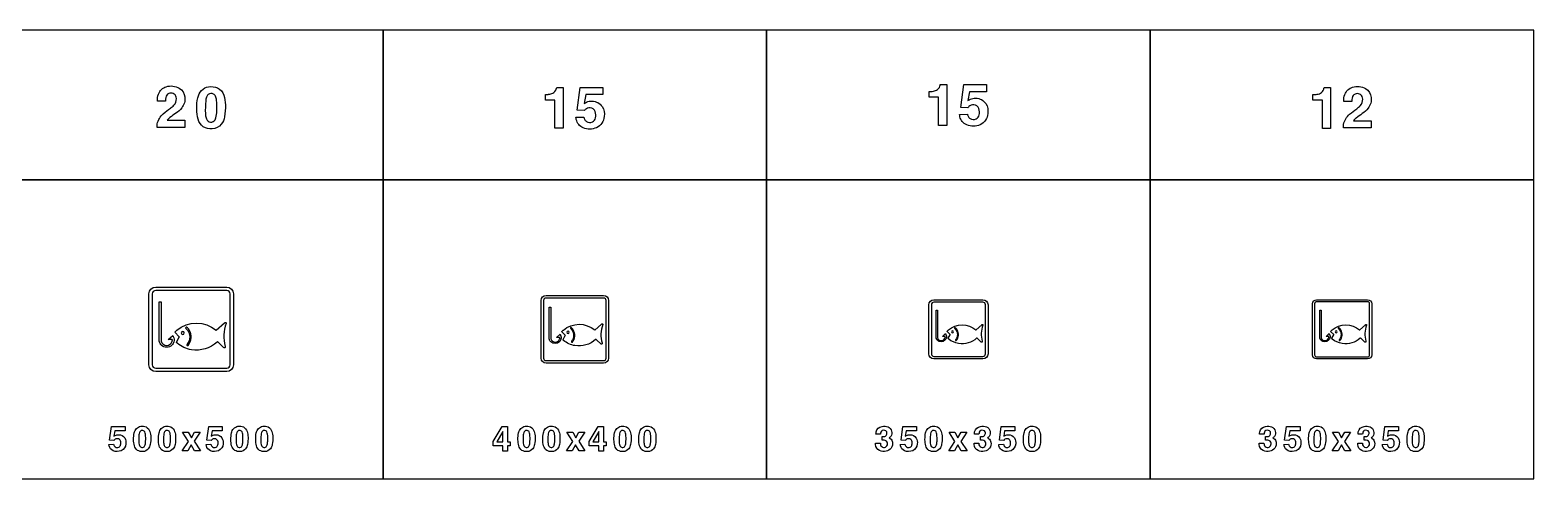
# Model space of a CAD drawing. Extents: x 0 to 18160, y 0 to 2655.
# Drawn here: x 9262 to 18160, y 0 to 2655 of the extents above; entities that cross this region are included whole.
import ezdxf

# ---------------------------------------------------------------- set-up
doc = ezdxf.new("R2010")
doc.units = 0
doc.header["$MEASUREMENT"] = 0

msp = doc.modelspace()

# ---------------------------------------------------------------- linework, layer by layer
for points in [[(9080, 1770), (11350, 1770), (11350, 2655), (9080, 2655)], [(11350, 1770), (13620, 1770), (13620, 2655), (11350, 2655)], [(13620, 1770), (15890, 1770), (15890, 2655), (13620, 2655)], [(15890, 1770), (18160, 1770), (18160, 2655), (15890, 2655)], [(9080, 0), (11350, 0), (11350, 1770), (9080, 1770)], [(11350, 0), (13620, 0), (13620, 1770), (11350, 1770)], [(13620, 0), (15890, 0), (15890, 1770), (13620, 1770)], [(15890, 0), (18160, 0), (18160, 1770), (15890, 1770)], [(10198.2, 221.797), (10163.1, 276.346), (10197.9, 276.346), (10216.2, 242.294), (10234.9, 276.346), (10269, 276.346), (10233.5, 222.318), (10270, 166.299), (10235.4, 166.299), (10215.6, 202.389), (10195.2, 166.299), (10161, 166.299)], [(12001, 222.096), (12055.2, 309.963), (12087.1, 309.963), (12087.1, 219.229), (12103.3, 219.229), (12103.3, 196.409), (12087.1, 196.409), (12087.1, 165.058), (12058.6, 165.058), (12058.6, 196.409), (12001, 196.409)], [(12058.6, 280.769), (12022.6, 219.229), (12058.6, 219.229)], [(12472.5, 221.797), (12437.4, 276.346), (12472.2, 276.347), (12490.5, 242.294), (12509.2, 276.347), (12543.3, 276.347), (12507.8, 222.318), (12544.3, 166.299), (12509.7, 166.299), (12489.9, 202.389), (12469.5, 166.299), (12435.3, 166.299)], [(12569, 222.114), (12623.3, 309.981), (12655.1, 309.981), (12655.1, 219.246), (12671.3, 219.246), (12671.3, 196.427), (12655.1, 196.427), (12655.1, 165.076), (12626.6, 165.076), (12626.6, 196.427), (12569, 196.427)], [(12626.6, 280.787), (12590.6, 219.246), (12626.6, 219.246)], [(14734.2, 221.783), (14699.1, 276.333), (14733.9, 276.333), (14752.1, 242.281), (14770.8, 276.333), (14805, 276.333), (14769.4, 222.304), (14806, 166.285), (14771.4, 166.285), (14751.6, 202.375), (14731.2, 166.285), (14697, 166.285)], [(17004.2, 221.783), (16969.1, 276.333), (17003.9, 276.333), (17022.1, 242.281), (17040.8, 276.333), (17075, 276.333), (17039.4, 222.304), (17076, 166.285), (17041.4, 166.285), (17021.6, 202.375), (17001.2, 166.285), (16967, 166.285)]]:
    msp.add_lwpolyline(points, close=True)
for points in [[(10012.9, 2078.85, -0.0640343), (10014.2, 2099.78, -0.161687), (10050, 2160.33, -0.0283718), (10091.8, 2192.71, 0.0545111), (10112.7, 2210.64, 0.192461), (10127.7, 2250.18, 0.234238), (10114.1, 2276.56, 0.196223), (10088.8, 2281.34, 0.252425), (10066.8, 2264.16, 0.0856617), (10062.7, 2247.14, 0.0202329), (10062, 2235.45), (10015.3, 2235.45, -0.0983795), (10021.4, 2276.76, -0.245047), (10067.6, 2319.89, -0.207102), (10144.5, 2311.55, -0.233443), (10177, 2259.22, -0.20961), (10158.8, 2195.04, -0.0785124), (10124.9, 2163.57, 0.0107372), (10089.1, 2137.78, 0.0665092), (10073.2, 2121.74), (10177.7, 2121.74), (10177.7, 2078.85)], [(10247.9, 2191.49, -0.0563084), (10253.9, 2254.33, -0.130301), (10276.1, 2298.12, -0.174843), (10317.9, 2319.53, -0.147552), (10371, 2312.9, -0.192146), (10407.8, 2269.73, -0.0833996), (10417.1, 2212.7, -0.0545507), (10412.1, 2141.92, -0.116773), (10393, 2097.85, -0.221099), (10338.1, 2070.16, -0.162564), (10286.7, 2082.68, -0.174743), (10255.4, 2128.1, -0.0640867), (10247.9, 2186.79)], [(12310.9, 2274.45), (12324.1, 2274.45, 0.0261527), (12330.1, 2275.12, 0.0824327), (12354.9, 2282.34, 0.211118), (12374.9, 2306.08, 0.0230957), (12377.6, 2315.99), (12415.7, 2315.99), (12415.7, 2074.01), (12367.1, 2074.01), (12367.1, 2241.03), (12310.9, 2241.03)], [(12491, 2139), (12538, 2140.78, 0.0452719), (12544.4, 2124.55, 0.0567733), (12549.1, 2117.67, 0.070207), (12553.5, 2114.2, 0.264984), (12589.6, 2112.3, 0.20748), (12607, 2135.41, 0.147389), (12605.8, 2173.44, 0.308532), (12576.4, 2194.85, 0.215743), (12546.7, 2184.62, 0.028781), (12541.3, 2178.38), (12498.7, 2180.39), (12516.5, 2315.07), (12650.5, 2315.07), (12650.5, 2273.2), (12550.1, 2273.2), (12541.1, 2221.19, -0.0211252), (12554.1, 2228.73, -0.121371), (12587.4, 2234.58, -0.244671), (12647.2, 2202.63, -0.173069), (12658.8, 2143.5, -0.256779), (12613.6, 2077.51, -0.199585), (12534, 2076.44, -0.245625), (12493.7, 2125.34, -0.0170062)], [(14580.9, 2291.94), (14594, 2291.94, 0.0261527), (14600.1, 2292.61, 0.0824327), (14624.9, 2299.84, 0.211118), (14644.9, 2323.58, 0.0230957), (14647.6, 2333.49), (14685.7, 2333.49), (14685.7, 2091.51), (14637.1, 2091.51), (14637.1, 2258.53), (14580.9, 2258.53)], [(14761, 2156.5), (14808, 2158.28, 0.0452719), (14814.4, 2142.04, 0.0567733), (14819.1, 2135.17, 0.070207), (14823.5, 2131.7, 0.264984), (14859.6, 2129.8, 0.20748), (14877, 2152.9, 0.147389), (14875.8, 2190.94, 0.308532), (14846.4, 2212.34, 0.215743), (14816.7, 2202.11, 0.028781), (14811.3, 2195.87), (14768.7, 2197.89), (14786.5, 2332.56), (14920.5, 2332.56), (14920.5, 2290.7), (14820.1, 2290.7), (14811.1, 2238.69, -0.0211252), (14824, 2246.23, -0.121371), (14857.4, 2252.08, -0.244671), (14917.2, 2220.12, -0.173069), (14928.7, 2161, -0.256779), (14883.6, 2095.01, -0.199585), (14804, 2093.94, -0.245625), (14763.7, 2142.83, -0.0170062)], [(16852.4, 2273.43), (16865.5, 2273.43, 0.0261527), (16871.5, 2274.1, 0.0824327), (16896.4, 2281.32, 0.211118), (16916.4, 2305.06, 0.0230957), (16919, 2314.97), (16957.1, 2314.97), (16957.1, 2072.99), (16908.5, 2072.99), (16908.5, 2240.01), (16852.4, 2240.01)], [(17032.5, 2075.98, -0.0640343), (17033.8, 2096.92, -0.161687), (17069.6, 2157.46, -0.0283718), (17111.4, 2189.85, 0.0545111), (17132.3, 2207.78, 0.192461), (17147.3, 2247.31, 0.234238), (17133.7, 2273.69, 0.196223), (17108.4, 2278.47, 0.252425), (17086.4, 2261.29, 0.0856617), (17082.3, 2244.27, 0.0202329), (17081.6, 2232.58), (17034.9, 2232.58, -0.0983795), (17041, 2273.89, -0.245047), (17087.1, 2317.02, -0.207102), (17164.1, 2308.69, -0.233443), (17196.6, 2256.36, -0.20961), (17178.4, 2192.18, -0.0785124), (17144.5, 2160.7, 0.0107372), (17108.7, 2134.91, 0.0665092), (17092.8, 2118.88), (17197.3, 2118.88), (17197.3, 2075.98)], [(10299.2, 2160.96, 0.0124589), (10299.8, 2154.64, 0.0668192), (10305.4, 2129.25, 0.615362), (10356.3, 2123.64, 0.0726881), (10361.7, 2136.67, 0.0588562), (10366.4, 2173.95, 0.0389037), (10364.8, 2240.94, 0.084671), (10358.2, 2264.28, 0.156013), (10346.8, 2276.44, 0.143208), (10331, 2279.4, 0.172584), (10315.3, 2273.2, 0.132565), (10305.3, 2257.64, 0.0498315), (10300.8, 2235.92, 0.0368731)], [(10005, 634.997, -0.414213), (9965, 674.997), (9965, 1095, -0.414213), (10005, 1135), (10425, 1135, -0.414213), (10465, 1095), (10465, 674.997, -0.414213), (10425, 634.997)], [(10005, 654.997), (10425, 654.997, 0.414213), (10445, 674.997), (10445, 1095, 0.414213), (10425, 1115), (10005, 1115, 0.414213), (9985, 1095), (9985, 674.997, 0.414213)], [(12315, 684.997, -0.414213), (12285, 714.997), (12285, 1055, -0.414213), (12315, 1085), (12655, 1085, -0.414213), (12685, 1055), (12685, 714.997, -0.414213), (12655, 684.997)], [(12315, 699.997), (12655, 699.997, 0.414213), (12670, 714.997), (12670, 1055, 0.414213), (12655, 1070), (12315, 1070, 0.414213), (12300, 1055), (12300, 714.997, 0.414213)], [(10102.6, 814.791, 0.042456), (10103.6, 821.691, 0.469756), (10101.9, 823.757), (10097.3, 823.761), (10078.8, 823.761), (10106, 848.108), (10109.2, 842.253, -0.197536), (10111.9, 810.901, -0.12701), (10100.5, 791.796, -0.410268), (10038.1, 791.655, -0.127407), (10026.6, 810.776, -0.0239217), (10026.1, 813.619), (10026.1, 838.959), (10026.1, 1047.8), (10036.8, 1047.8), (10036.8, 820.781, 0.0546813), (10037.2, 814.784, 0.771371)], [(12395.1, 828.832, 0.042456), (12395.8, 834.352, 0.469756), (12394.5, 836.005), (12390.8, 836.009), (12376.1, 836.009), (12397.8, 855.486), (12400.3, 850.802, -0.197536), (12402.6, 825.721, -0.12701), (12393.4, 810.436, -0.410268), (12343.5, 810.323, -0.127407), (12334.2, 825.62, -0.0239217), (12333.9, 827.895), (12333.9, 848.167), (12333.9, 1015.24), (12342.5, 1015.24), (12342.5, 833.625, 0.0546813), (12342.7, 828.827, 0.771371)], [(14610, 709.997, -0.414213), (14580, 739.997), (14580, 1030, -0.414213), (14610, 1060), (14900, 1060, -0.414213), (14930, 1030), (14930, 739.997, -0.414213), (14900, 709.997)], [(14610, 724.997), (14900, 724.997, 0.414213), (14915, 739.997), (14915, 1030, 0.414213), (14900, 1045), (14610, 1045, 0.414213), (14595, 1030), (14595, 739.997, 0.414213)], [(14676.3, 835.881, 0.042456), (14677, 840.711, 0.469756), (14675.8, 842.158), (14672.6, 842.161), (14659.7, 842.161), (14678.7, 859.203), (14680.9, 855.105, -0.197536), (14682.9, 833.159, -0.12701), (14674.9, 819.785, -0.410268), (14631.2, 819.686, -0.127407), (14623.1, 833.071, -0.0239217), (14622.8, 835.061), (14622.8, 852.799), (14622.8, 998.991), (14630.3, 998.989), (14630.3, 840.075, 0.0546813), (14630.5, 835.876, 0.771371)], [(16874, 709.997, -0.414213), (16850, 733.997), (16850, 1036, -0.414213), (16874, 1060), (17176, 1060, -0.414213), (17200, 1036), (17200, 733.997, -0.414213), (17176, 709.997)], [(16874, 721.997), (17176, 721.997, 0.414213), (17188, 733.997), (17188, 1036, 0.414213), (17176, 1048), (16874, 1048, 0.414213), (16862, 1036), (16862, 733.997, 0.414213)], [(16946.3, 835.881, 0.042456), (16947, 840.711, 0.469756), (16945.8, 842.158), (16942.6, 842.161), (16929.7, 842.161), (16948.7, 859.203), (16950.9, 855.105, -0.197536), (16952.9, 833.159, -0.12701), (16944.9, 819.785, -0.410268), (16901.2, 819.686, -0.127407), (16893.1, 833.071, -0.0239217), (16892.8, 835.061), (16892.8, 852.799), (16892.8, 998.991), (16900.3, 998.989), (16900.3, 840.075, 0.0546813), (16900.5, 835.876, 0.771371)], [(10416.1, 783.848, -0.0539697), (10416.8, 779.964, -0.123645), (10416.4, 778.327, -0.0640049), (10415.9, 777.638, -0.166497), (10411.8, 775.368, -0.147838), (10409.6, 775.735, -0.09226), (10404.4, 779.208), (10380.6, 802.944, 0.0215198), (10371.8, 811.176, 0.0235821), (10368, 809.283, -0.226994), (10216.2, 764.138, -0.13248), (10132.3, 802.577), (10131.3, 803.365, -0.0762784), (10128.7, 806.413, -0.17447), (10128.5, 807.814, -0.0158976), (10128.9, 809.646), (10144.3, 839.351), (10144.9, 840.41), (10144, 841.331), (10118.2, 867.11, -0.122173), (10118.4, 868.075, -0.0632316), (10120.2, 870.204), (10127.8, 877.482, -0.0299663), (10130, 879.31, -0.364775), (10362.4, 880), (10363.6, 879.191), (10411.4, 922.534, -0.0913796), (10415.5, 925.458, -0.08282), (10418.4, 926.093, -0.269236), (10420.5, 924.997, -0.0275324), (10421.9, 922.525, -0.0436813), (10422.4, 921.662, -0.201573), (10422.1, 919.681, 0.162138)], [(10214.7, 833.752, 0.153184), (10203, 880.565, 0.1447), (10187.3, 898.055, 0.189153), (10185.1, 898.173, 0.353111), (10182.1, 893.156, 0.15213), (10183.2, 891.49, -0.0049487), (10184.2, 890.649, -0.207848), (10206.2, 839.905, -0.160804), (10191.3, 796.154), (10190.4, 794.968, 0.0591121), (10189.6, 793.503, 0.221192), (10189.5, 790.995, 0.360452), (10194.4, 788.954, 0.00516027), (10196.8, 789.716, 0.145423)], [(12645.9, 804.078, -0.0539697), (12646.4, 800.971, -0.123645), (12646.2, 799.661, -0.0640049), (12645.7, 799.11, -0.166497), (12642.4, 797.294, -0.147838), (12640.7, 797.588, -0.09226), (12636.5, 800.366), (12617.5, 819.354, 0.0215198), (12610.5, 825.94, 0.0235821), (12607.4, 824.426, -0.226994), (12485.9, 788.31, -0.13248), (12418.8, 819.061), (12418, 819.692, -0.0762784), (12416, 822.13, -0.17447), (12415.8, 823.251, -0.0158976), (12416.1, 824.716), (12428.4, 848.481), (12428.9, 849.328), (12428.2, 850.064), (12407.5, 870.687, -0.122173), (12407.7, 871.459, -0.0632316), (12409.1, 873.162), (12415.3, 878.985, -0.0299663), (12417, 880.447, -0.364775), (12602.9, 880.999), (12603.9, 880.352), (12642.1, 915.026, -0.0913796), (12645.4, 917.366, -0.08282), (12647.7, 917.873, -0.269236), (12649.4, 916.997, -0.0275324), (12650.5, 915.02, -0.0436813), (12650.9, 914.329, -0.201573), (12650.7, 912.744, 0.162138)], [(12484.8, 844.001, 0.153184), (12475.4, 881.452, 0.1447), (12462.9, 895.444, 0.189153), (12461.1, 895.537, 0.353111), (12458.7, 891.524, 0.15213), (12459.6, 890.191, -0.0049487), (12460.4, 889.518, -0.207848), (12478, 848.924, -0.160804), (12466, 813.923), (12465.3, 812.974, 0.0591121), (12464.6, 811.802, 0.221192), (12464.6, 809.795, 0.360452), (12468.5, 808.163, 0.00516027), (12470.4, 808.772, 0.145423)], [(14895.8, 814.221, -0.0539697), (14896.2, 811.502, -0.123645), (14896, 810.357, -0.0640049), (14895.6, 809.874, -0.166497), (14892.7, 808.286, -0.147838), (14891.2, 808.542, -0.09226), (14887.6, 810.973), (14870.9, 827.588, 0.0215198), (14864.8, 833.351, 0.0235821), (14862.1, 832.026, -0.226994), (14755.8, 800.424, -0.13248), (14697.1, 827.331), (14696.4, 827.883, -0.0762784), (14694.6, 830.017, -0.17447), (14694.4, 830.997, -0.0158976), (14694.8, 832.28), (14705.5, 853.074), (14705.9, 853.815), (14705.3, 854.459), (14687.2, 872.504, -0.122173), (14687.4, 873.18, -0.0632316), (14688.6, 874.67), (14694, 879.765, -0.0299663), (14695.5, 881.044, -0.364775), (14858.2, 881.528), (14859, 880.961), (14892.5, 911.301, -0.0913796), (14895.3, 913.348, -0.08282), (14897.4, 913.792, -0.269236), (14898.9, 913.026, -0.0275324), (14899.8, 911.295, -0.0436813), (14900.1, 910.691, -0.201573), (14900, 909.304, 0.162138)], [(14754.8, 849.154, 0.153184), (14746.6, 881.923, 0.1447), (14735.6, 894.166, 0.189153), (14734.1, 894.248, 0.353111), (14732, 890.737, 0.15213), (14732.8, 889.571, -0.0049487), (14733.5, 888.982, -0.207848), (14748.9, 853.461, -0.160804), (14738.4, 822.835), (14737.8, 822.005, 0.0591121), (14737.2, 820.98, 0.221192), (14737.1, 819.224, 0.360452), (14740.6, 817.795, 0.00516027), (14742.2, 818.328, 0.145423)], [(17165.8, 814.221, -0.0539697), (17166.3, 811.502, -0.123645), (17166, 810.357, -0.0640049), (17165.7, 809.874, -0.166497), (17162.8, 808.286, -0.147838), (17161.3, 808.542, -0.09226), (17157.6, 810.973), (17140.9, 827.588, 0.0215198), (17134.8, 833.351, 0.0235821), (17132.1, 832.026, -0.226994), (17025.9, 800.424, -0.13248), (16967.1, 827.331), (16966.4, 827.883, -0.0762784), (16964.6, 830.017, -0.17447), (16964.5, 830.997, -0.0158976), (16964.8, 832.28), (16975.5, 853.074), (16976, 853.815), (16975.3, 854.459), (16957.2, 872.504, -0.122173), (16957.4, 873.18, -0.0632316), (16958.6, 874.67), (16964, 879.765, -0.0299663), (16965.5, 881.044, -0.364775), (17128.2, 881.528), (17129.1, 880.961), (17162.5, 911.301, -0.0913796), (17165.3, 913.348, -0.08282), (17167.4, 913.792, -0.269236), (17168.9, 913.026, -0.0275324), (17169.9, 911.295, -0.0436813), (17170.2, 910.691, -0.201573), (17170, 909.304, 0.162138)], [(17024.8, 849.154, 0.153184), (17016.6, 881.923, 0.1447), (17005.7, 894.166, 0.189153), (17004.1, 894.248, 0.353111), (17002, 890.737, 0.15213), (17002.8, 889.571, -0.0049487), (17003.5, 888.982, -0.207848), (17018.9, 853.461, -0.160804), (17008.4, 822.835), (17007.8, 822.005, 0.0591121), (17007.2, 820.98, 0.221192), (17007.2, 819.224, 0.360452), (17010.6, 817.795, 0.00516027), (17012.3, 818.328, 0.145423)], [(10156.3, 863.457, 1), (10174.2, 863.457, 1)], [(12438.1, 867.765, 1), (12452.4, 867.765, 1)], [(14713.9, 869.948, 1), (14726.4, 869.948, 1)], [(16984, 869.948, 1), (16996.5, 869.948, 1)], [(9727.75, 203.882), (9755.92, 204.948, 0.0452719), (9759.76, 195.209, 0.0567733), (9762.6, 191.086, 0.070207), (9765.26, 189, 0.264984), (9786.87, 187.863, 0.20748), (9797.32, 201.725, 0.147389), (9796.63, 224.545, 0.308532), (9779, 237.389, 0.215743), (9761.13, 231.251, 0.028781), (9757.91, 227.507), (9732.34, 228.716), (9743.03, 309.521), (9823.46, 309.521), (9823.46, 284.403), (9763.2, 284.403), (9757.82, 253.195, -0.0211252), (9765.57, 257.721, -0.121371), (9785.57, 261.228, -0.244671), (9821.44, 242.057, -0.173069), (9828.39, 206.583, -0.256779), (9801.28, 166.986, -0.199585), (9753.55, 166.346, -0.245625), (9729.38, 195.683, -0.0170062)], [(9874.18, 234.284, -0.0563084), (9877.8, 271.986, -0.130301), (9891.12, 298.265, -0.174843), (9916.22, 311.109, -0.147552), (9948.09, 307.128, -0.192146), (9970.17, 281.227, -0.0833996), (9975.72, 247.009, -0.0545507), (9972.71, 204.545, -0.116773), (9961.26, 178.099, -0.221099), (9928.35, 161.488, -0.162564), (9897.47, 169, -0.174743), (9878.7, 196.251, -0.0640867), (9874.23, 231.464)], [(9905.01, 215.967, 0.0124589), (9905.32, 212.175, 0.0668192), (9908.68, 196.938, 0.615362), (9939.23, 193.573, 0.0726881), (9942.5, 201.393, 0.0588562), (9945.32, 223.763, 0.0389037), (9944.34, 263.953, 0.084671), (9940.39, 277.957, 0.156013), (9933.51, 285.256, 0.143208), (9924.08, 287.033, 0.172584), (9914.63, 283.313, 0.132565), (9908.66, 273.976, 0.0498315), (9905.93, 260.943, 0.0368731)], [(10020.9, 234.284, -0.0563084), (10024.5, 271.986, -0.130301), (10037.9, 298.265, -0.174843), (10063, 311.109, -0.147552), (10094.8, 307.128, -0.192146), (10116.9, 281.227, -0.0833996), (10122.5, 247.009, -0.0545507), (10119.5, 204.545, -0.116773), (10108, 178.1, -0.221099), (10075.1, 161.488, -0.162564), (10044.2, 169, -0.174743), (10025.5, 196.251, -0.0640867), (10021, 231.464)], [(10051.8, 215.967, 0.0124589), (10052.1, 212.175, 0.0668192), (10055.4, 196.938, 0.615362), (10086, 193.573, 0.0726881), (10089.2, 201.393, 0.0588562), (10092.1, 223.763, 0.0389037), (10091.1, 263.953, 0.084671), (10087.1, 277.957, 0.156013), (10080.3, 285.256, 0.143208), (10070.8, 287.033, 0.172584), (10061.4, 283.313, 0.132565), (10055.4, 273.976, 0.0498315), (10052.7, 260.943, 0.0368731)], [(10303.3, 203.891), (10331.5, 204.957, 0.0452719), (10335.3, 195.218, 0.0567733), (10338.2, 191.095, 0.070207), (10340.8, 189.009, 0.264984), (10362.4, 187.872, 0.20748), (10372.9, 201.734, 0.147389), (10372.2, 224.554, 0.308532), (10354.6, 237.398, 0.215743), (10336.7, 231.26, 0.028781), (10333.5, 227.516), (10307.9, 228.725), (10318.6, 309.531), (10399, 309.531), (10399, 284.412), (10338.8, 284.412), (10333.4, 253.204, -0.0211252), (10341.1, 257.73, -0.121371), (10361.1, 261.237, -0.244671), (10397, 242.066, -0.173069), (10404, 206.592, -0.256779), (10376.8, 166.995, -0.199585), (10329.1, 166.355, -0.245625), (10304.9, 195.692, -0.0170062)], [(10449.7, 234.285, -0.0563084), (10453.4, 271.986, -0.130301), (10466.7, 298.266, -0.174843), (10491.8, 311.109, -0.147552), (10523.7, 307.128, -0.192146), (10545.7, 281.228, -0.0833996), (10551.3, 247.01, -0.0545507), (10548.3, 204.545, -0.116773), (10536.8, 178.1, -0.221099), (10503.9, 161.488, -0.162564), (10473, 169, -0.174743), (10454.3, 196.251, -0.0640867), (10449.8, 231.465)], [(10480.6, 215.967, 0.0124589), (10480.9, 212.175, 0.0668192), (10484.2, 196.939, 0.615362), (10514.8, 193.574, 0.0726881), (10518.1, 201.394, 0.0588562), (10520.9, 223.763, 0.0389037), (10519.9, 263.953, 0.084671), (10516, 277.957, 0.156013), (10509.1, 285.256, 0.143208), (10499.7, 287.033, 0.172584), (10490.2, 283.313, 0.132565), (10484.2, 273.976, 0.0498315), (10481.5, 260.943, 0.0368731)], [(10596.5, 234.275, -0.0563084), (10600.1, 271.977, -0.130301), (10613.4, 298.256, -0.174843), (10638.5, 311.1, -0.147552), (10670.4, 307.119, -0.192146), (10692.5, 281.218, -0.0833996), (10698, 247, -0.0545507), (10695, 204.536, -0.116773), (10683.6, 178.09, -0.221099), (10650.7, 161.479, -0.162564), (10619.8, 168.991, -0.174743), (10601, 196.242, -0.0640867), (10596.5, 231.455)], [(10627.3, 215.958, 0.0124589), (10627.6, 212.166, 0.0668192), (10631, 196.929, 0.615362), (10661.5, 193.564, 0.0726881), (10664.8, 201.384, 0.0588562), (10667.6, 223.754, 0.0389037), (10666.7, 263.943, 0.084671), (10662.7, 277.948, 0.156013), (10655.8, 285.247, 0.143208), (10646.4, 287.024, 0.172584), (10636.9, 283.304, 0.132565), (10631, 273.967, 0.0498315), (10628.2, 260.934, 0.0368731)], [(12148.5, 234.285, -0.0563084), (12152.1, 271.986, -0.130301), (12165.4, 298.266, -0.174843), (12190.5, 311.109, -0.147552), (12222.4, 307.128, -0.192146), (12244.5, 281.228, -0.0833996), (12250, 247.01, -0.0545507), (12247, 204.546, -0.116773), (12235.6, 178.1, -0.221099), (12202.7, 161.489, -0.162564), (12171.8, 169.001, -0.174743), (12153, 196.252, -0.0640867), (12148.5, 231.465)], [(12179.3, 215.967, 0.0124589), (12179.6, 212.176, 0.0668192), (12183, 196.939, 0.615362), (12213.5, 193.574, 0.0726881), (12216.8, 201.394, 0.0588562), (12219.6, 223.764, 0.0389037), (12218.6, 263.953, 0.084671), (12214.7, 277.958, 0.156013), (12207.8, 285.256, 0.143208), (12198.4, 287.034, 0.172584), (12188.9, 283.313, 0.132565), (12183, 273.977, 0.0498315), (12180.2, 260.944, 0.0368731)], [(12295.2, 234.285, -0.0563084), (12298.9, 271.986, -0.130301), (12312.2, 298.266, -0.174843), (12337.3, 311.109, -0.147552), (12369.1, 307.128, -0.192146), (12391.2, 281.228, -0.0833996), (12396.8, 247.01, -0.0545507), (12393.8, 204.546, -0.116773), (12382.3, 178.1, -0.221099), (12349.4, 161.489, -0.162564), (12318.5, 169.001, -0.174743), (12299.8, 196.252, -0.0640867), (12295.3, 231.465)], [(12326.1, 215.967, 0.0124589), (12326.4, 212.176, 0.0668192), (12329.7, 196.939, 0.615362), (12360.3, 193.574, 0.0726881), (12363.5, 201.394, 0.0588562), (12366.4, 223.764, 0.0389037), (12365.4, 263.953, 0.084671), (12361.4, 277.958, 0.156013), (12354.6, 285.256, 0.143208), (12345.1, 287.034, 0.172584), (12335.7, 283.313, 0.132565), (12329.7, 273.977, 0.0498315), (12327, 260.944, 0.0368731)], [(12716.5, 234.285, -0.0563084), (12720.1, 271.986, -0.130301), (12733.4, 298.266, -0.174843), (12758.5, 311.109, -0.147552), (12790.4, 307.128, -0.192146), (12812.5, 281.228, -0.0833996), (12818, 247.01, -0.0545507), (12815, 204.545, -0.116773), (12803.6, 178.1, -0.221099), (12770.7, 161.489, -0.162564), (12739.8, 169, -0.174743), (12721, 196.252, -0.0640867), (12716.5, 231.465)], [(12747.3, 215.967, 0.0124589), (12747.6, 212.176, 0.0668192), (12751, 196.939, 0.615362), (12781.5, 193.574, 0.0726881), (12784.8, 201.394, 0.0588562), (12787.6, 223.763, 0.0389037), (12786.7, 263.953, 0.084671), (12782.7, 277.958, 0.156013), (12775.8, 285.256, 0.143208), (12766.4, 287.033, 0.172584), (12757, 283.313, 0.132565), (12751, 273.977, 0.0498315), (12748.3, 260.943, 0.0368731)], [(12863.2, 234.275, -0.0563084), (12866.9, 271.977, -0.130301), (12880.2, 298.256, -0.174843), (12905.3, 311.1, -0.147552), (12937.2, 307.119, -0.192146), (12959.2, 281.219, -0.0833996), (12964.8, 247.001, -0.0545507), (12961.8, 204.536, -0.116773), (12950.3, 178.091, -0.221099), (12917.4, 161.479, -0.162564), (12886.5, 168.991, -0.174743), (12867.8, 196.242, -0.0640867), (12863.3, 231.456)], [(12894.1, 215.958, 0.0124589), (12894.4, 212.166, 0.0668192), (12897.7, 196.93, 0.615362), (12928.3, 193.565, 0.0726881), (12931.6, 201.385, 0.0588562), (12934.4, 223.754, 0.0389037), (12933.4, 263.944, 0.084671), (12929.5, 277.948, 0.156013), (12922.6, 285.247, 0.143208), (12913.2, 287.024, 0.172584), (12903.7, 283.304, 0.132565), (12897.7, 273.967, 0.0498315), (12895, 260.934, 0.0368731)], [(14264.9, 210.618), (14292.7, 210.618, 0.0411845), (14294, 201.495, 0.335066), (14312.3, 186.329, 0.276505), (14331.4, 195.05, 0.158203), (14334.8, 207.49, 0.0878221), (14333, 217.04, 0.217575), (14321.9, 227.158, 0.0882727), (14309.1, 229.031), (14302.7, 229.031), (14302.7, 250.192, 0.0282129), (14314.4, 250.547, 0.50028), (14330.6, 277.846, 0.235001), (14319.5, 286.874, 0.165496), (14304.1, 285.5, 0.220849), (14295.5, 275.571, 0.055705), (14293.8, 264.647), (14266.9, 264.647, -0.0488003), (14268, 278.201, -0.30773), (14302.6, 310.903, -0.146685), (14338.2, 307.348, -0.469869), (14354.2, 251.685, -0.0891152), (14346.9, 244.623), (14344.4, 242.822, -0.0245333), (14351.1, 238.983, -0.202429), (14364.5, 216.969, -0.422325), (14326.8, 163.296, -0.154301), (14288.4, 167.609, -0.287878), (14265, 204.03, -0.0143877)], [(14410.5, 203.85), (14438.6, 204.916, 0.0452719), (14442.5, 195.177, 0.0567733), (14445.3, 191.054, 0.070207), (14448, 188.968, 0.264984), (14469.6, 187.831, 0.20748), (14480, 201.694, 0.147389), (14479.4, 224.513, 0.308532), (14461.7, 237.357, 0.215743), (14443.9, 231.22, 0.028781), (14440.6, 227.476), (14415.1, 228.684), (14425.7, 309.49), (14506.2, 309.49), (14506.2, 284.371), (14445.9, 284.371), (14440.5, 253.163, -0.0211252), (14448.3, 257.689, -0.121371), (14468.3, 261.196, -0.244671), (14504.2, 242.025, -0.173069), (14511.1, 206.551, -0.256779), (14484, 166.954, -0.199585), (14436.3, 166.314, -0.245625), (14412.1, 195.651, -0.0170062)], [(14556.9, 234.262, -0.0563084), (14560.5, 271.963, -0.130301), (14573.8, 298.243, -0.174843), (14598.9, 311.086, -0.147552), (14630.8, 307.106, -0.192146), (14652.9, 281.205, -0.0833996), (14658.4, 246.987, -0.0545507), (14655.4, 204.523, -0.116773), (14644, 178.077, -0.221099), (14611.1, 161.466, -0.162564), (14580.2, 168.978, -0.174743), (14561.4, 196.229, -0.0640867), (14556.9, 231.442)], [(14587.7, 215.944, 0.0124589), (14588, 212.153, 0.0668192), (14591.4, 196.916, 0.615362), (14621.9, 193.551, 0.0726881), (14625.2, 201.371, 0.0588562), (14628, 223.741, 0.0389037), (14627.1, 263.93, 0.084671), (14623.1, 277.935, 0.156013), (14616.2, 285.233, 0.143208), (14606.8, 287.011, 0.172584), (14597.3, 283.29, 0.132565), (14591.4, 273.954, 0.0498315), (14588.7, 260.921, 0.0368731)], [(14847.3, 210.655), (14875.2, 210.655, 0.0411845), (14876.4, 201.531, 0.335066), (14894.7, 186.366, 0.276505), (14913.9, 195.086, 0.158203), (14917.2, 207.527, 0.0878221), (14915.4, 217.076, 0.217575), (14904.3, 227.195, 0.0882727), (14891.6, 229.067), (14885.1, 229.067), (14885.1, 250.228, 0.0282129), (14896.8, 250.584, 0.50028), (14913, 277.882, 0.235001), (14901.9, 286.911, 0.165496), (14886.5, 285.536, 0.220849), (14878, 275.607, 0.055705), (14876.2, 264.683), (14849.4, 264.683, -0.0488003), (14850.4, 278.238, -0.30773), (14885, 310.939, -0.146685), (14920.7, 307.384, -0.469869), (14936.6, 251.721, -0.0891152), (14929.4, 244.659), (14926.8, 242.858, -0.0245333), (14933.5, 239.019, -0.202429), (14946.9, 217.005, -0.422325), (14909.3, 163.332, -0.154301), (14870.8, 167.645, -0.287878), (14847.4, 204.067, -0.0143877)], [(14992.9, 203.886), (15021.1, 204.953, 0.0452719), (15024.9, 195.213, 0.0567733), (15027.8, 191.09, 0.070207), (15030.4, 189.005, 0.264984), (15052, 187.868, 0.20748), (15062.5, 201.73, 0.147389), (15061.8, 224.55, 0.308532), (15044.2, 237.394, 0.215743), (15026.3, 231.256, 0.028781), (15023.1, 227.512), (14997.5, 228.721), (15008.2, 309.526), (15088.6, 309.526), (15088.6, 284.408), (15028.3, 284.408), (15023, 253.199, -0.0211252), (15030.7, 257.725, -0.121371), (15050.7, 261.232, -0.244671), (15086.6, 242.062, -0.173069), (15093.5, 206.588, -0.256779), (15066.4, 166.991, -0.199585), (15018.7, 166.351, -0.245625), (14994.5, 195.687, -0.0170062)], [(15139.3, 234.299, -0.0563084), (15143, 272, -0.130301), (15156.3, 298.28, -0.174843), (15181.4, 311.123, -0.147552), (15213.2, 307.142, -0.192146), (15235.3, 281.242, -0.0833996), (15240.9, 247.024, -0.0545507), (15237.9, 204.559, -0.116773), (15226.4, 178.114, -0.221099), (15193.5, 161.502, -0.162564), (15162.6, 169.014, -0.174743), (15143.9, 196.265, -0.0640867), (15139.4, 231.479)], [(15170.2, 215.981, 0.0124589), (15170.5, 212.19, 0.0668192), (15173.8, 196.953, 0.615362), (15204.4, 193.588, 0.0726881), (15207.6, 201.408, 0.0588562), (15210.5, 223.777, 0.0389037), (15209.5, 263.967, 0.084671), (15205.5, 277.972, 0.156013), (15198.7, 285.27, 0.143208), (15189.2, 287.047, 0.172584), (15179.8, 283.327, 0.132565), (15173.8, 273.991, 0.0498315), (15171.1, 260.957, 0.0368731)], [(16534.9, 210.618), (16562.7, 210.618, 0.0411845), (16564, 201.495, 0.335066), (16582.3, 186.329, 0.276505), (16601.4, 195.05, 0.158203), (16604.8, 207.49, 0.0878221), (16603, 217.04, 0.217575), (16591.9, 227.158, 0.0882727), (16579.1, 229.031), (16572.7, 229.031), (16572.7, 250.192, 0.0282129), (16584.4, 250.547, 0.50028), (16600.6, 277.846, 0.235001), (16589.5, 286.874, 0.165496), (16574.1, 285.5, 0.220849), (16565.5, 275.571, 0.055705), (16563.8, 264.647), (16536.9, 264.647, -0.0488003), (16538, 278.201, -0.30773), (16572.6, 310.903, -0.146685), (16608.2, 307.348, -0.469869), (16624.2, 251.685, -0.0891152), (16616.9, 244.623), (16614.4, 242.822, -0.0245333), (16621.1, 238.983, -0.202429), (16634.5, 216.969, -0.422325), (16596.8, 163.296, -0.154301), (16558.4, 167.609, -0.287878), (16535, 204.03, -0.0143877)], [(16680.5, 203.85), (16708.6, 204.916, 0.0452719), (16712.5, 195.177, 0.0567733), (16715.3, 191.054, 0.070207), (16718, 188.968, 0.264984), (16739.6, 187.831, 0.20748), (16750, 201.694, 0.147389), (16749.4, 224.513, 0.308532), (16731.7, 237.357, 0.215743), (16713.9, 231.22, 0.028781), (16710.6, 227.476), (16685.1, 228.684), (16695.7, 309.49), (16776.2, 309.49), (16776.2, 284.371), (16715.9, 284.371), (16710.5, 253.163, -0.0211252), (16718.3, 257.689, -0.121371), (16738.3, 261.196, -0.244671), (16774.2, 242.025, -0.173069), (16781.1, 206.551, -0.256779), (16754, 166.954, -0.199585), (16706.3, 166.314, -0.245625), (16682.1, 195.651, -0.0170062)], [(16826.9, 234.262, -0.0563084), (16830.5, 271.963, -0.130301), (16843.8, 298.243, -0.174843), (16868.9, 311.086, -0.147552), (16900.8, 307.106, -0.192146), (16922.9, 281.205, -0.0833996), (16928.4, 246.987, -0.0545507), (16925.4, 204.523, -0.116773), (16914, 178.077, -0.221099), (16881.1, 161.466, -0.162564), (16850.2, 168.978, -0.174743), (16831.4, 196.229, -0.0640867), (16826.9, 231.442)], [(16857.7, 215.944, 0.0124589), (16858, 212.153, 0.0668192), (16861.4, 196.916, 0.615362), (16891.9, 193.551, 0.0726881), (16895.2, 201.371, 0.0588562), (16898, 223.741, 0.0389037), (16897.1, 263.93, 0.084671), (16893.1, 277.935, 0.156013), (16886.2, 285.233, 0.143208), (16876.8, 287.011, 0.172584), (16867.3, 283.29, 0.132565), (16861.4, 273.954, 0.0498315), (16858.7, 260.921, 0.0368731)], [(17117.3, 210.655), (17145.2, 210.655, 0.0411845), (17146.4, 201.531, 0.335066), (17164.7, 186.366, 0.276505), (17183.9, 195.086, 0.158203), (17187.2, 207.527, 0.0878221), (17185.4, 217.076, 0.217575), (17174.3, 227.195, 0.0882727), (17161.6, 229.067), (17155.1, 229.067), (17155.1, 250.228, 0.0282129), (17166.8, 250.584, 0.50028), (17183, 277.882, 0.235001), (17171.9, 286.911, 0.165496), (17156.5, 285.536, 0.220849), (17148, 275.607, 0.055705), (17146.3, 264.683), (17119.4, 264.683, -0.0488003), (17120.4, 278.238, -0.30773), (17155, 310.939, -0.146685), (17190.7, 307.384, -0.469869), (17206.6, 251.721, -0.0891152), (17199.4, 244.659), (17196.8, 242.858, -0.0245333), (17203.5, 239.019, -0.202429), (17216.9, 217.005, -0.422325), (17179.3, 163.332, -0.154301), (17140.8, 167.645, -0.287878), (17117.4, 204.067, -0.0143877)], [(17262.9, 203.886), (17291.1, 204.953, 0.0452719), (17294.9, 195.213, 0.0567733), (17297.8, 191.09, 0.070207), (17300.4, 189.005, 0.264984), (17322, 187.868, 0.20748), (17332.5, 201.73, 0.147389), (17331.8, 224.55, 0.308532), (17314.2, 237.394, 0.215743), (17296.3, 231.256, 0.028781), (17293.1, 227.512), (17267.5, 228.721), (17278.2, 309.526), (17358.6, 309.526), (17358.6, 284.408), (17298.3, 284.408), (17293, 253.199, -0.0211252), (17300.7, 257.725, -0.121371), (17320.7, 261.232, -0.244671), (17356.6, 242.062, -0.173069), (17363.5, 206.588, -0.256779), (17336.4, 166.991, -0.199585), (17288.7, 166.351, -0.245625), (17264.5, 195.687, -0.0170062)], [(17409.3, 234.299, -0.0563084), (17413, 272, -0.130301), (17426.3, 298.28, -0.174843), (17451.4, 311.123, -0.147552), (17483.2, 307.142, -0.192146), (17505.3, 281.242, -0.0833996), (17510.9, 247.024, -0.0545507), (17507.9, 204.559, -0.116773), (17496.4, 178.114, -0.221099), (17463.5, 161.502, -0.162564), (17432.6, 169.014, -0.174743), (17413.9, 196.265, -0.0640867), (17409.4, 231.479)], [(17440.2, 215.981, 0.0124589), (17440.5, 212.19, 0.0668192), (17443.8, 196.953, 0.615362), (17474.4, 193.588, 0.0726881), (17477.6, 201.408, 0.0588562), (17480.5, 223.777, 0.0389037), (17479.5, 263.967, 0.084671), (17475.5, 277.972, 0.156013), (17468.7, 285.27, 0.143208), (17459.2, 287.047, 0.172584), (17449.8, 283.327, 0.132565), (17443.8, 273.991, 0.0498315), (17441.1, 260.957, 0.0368731)]]:
    msp.add_lwpolyline(points, format="xyb", close=True)

doc.saveas('drawing.dxf')
